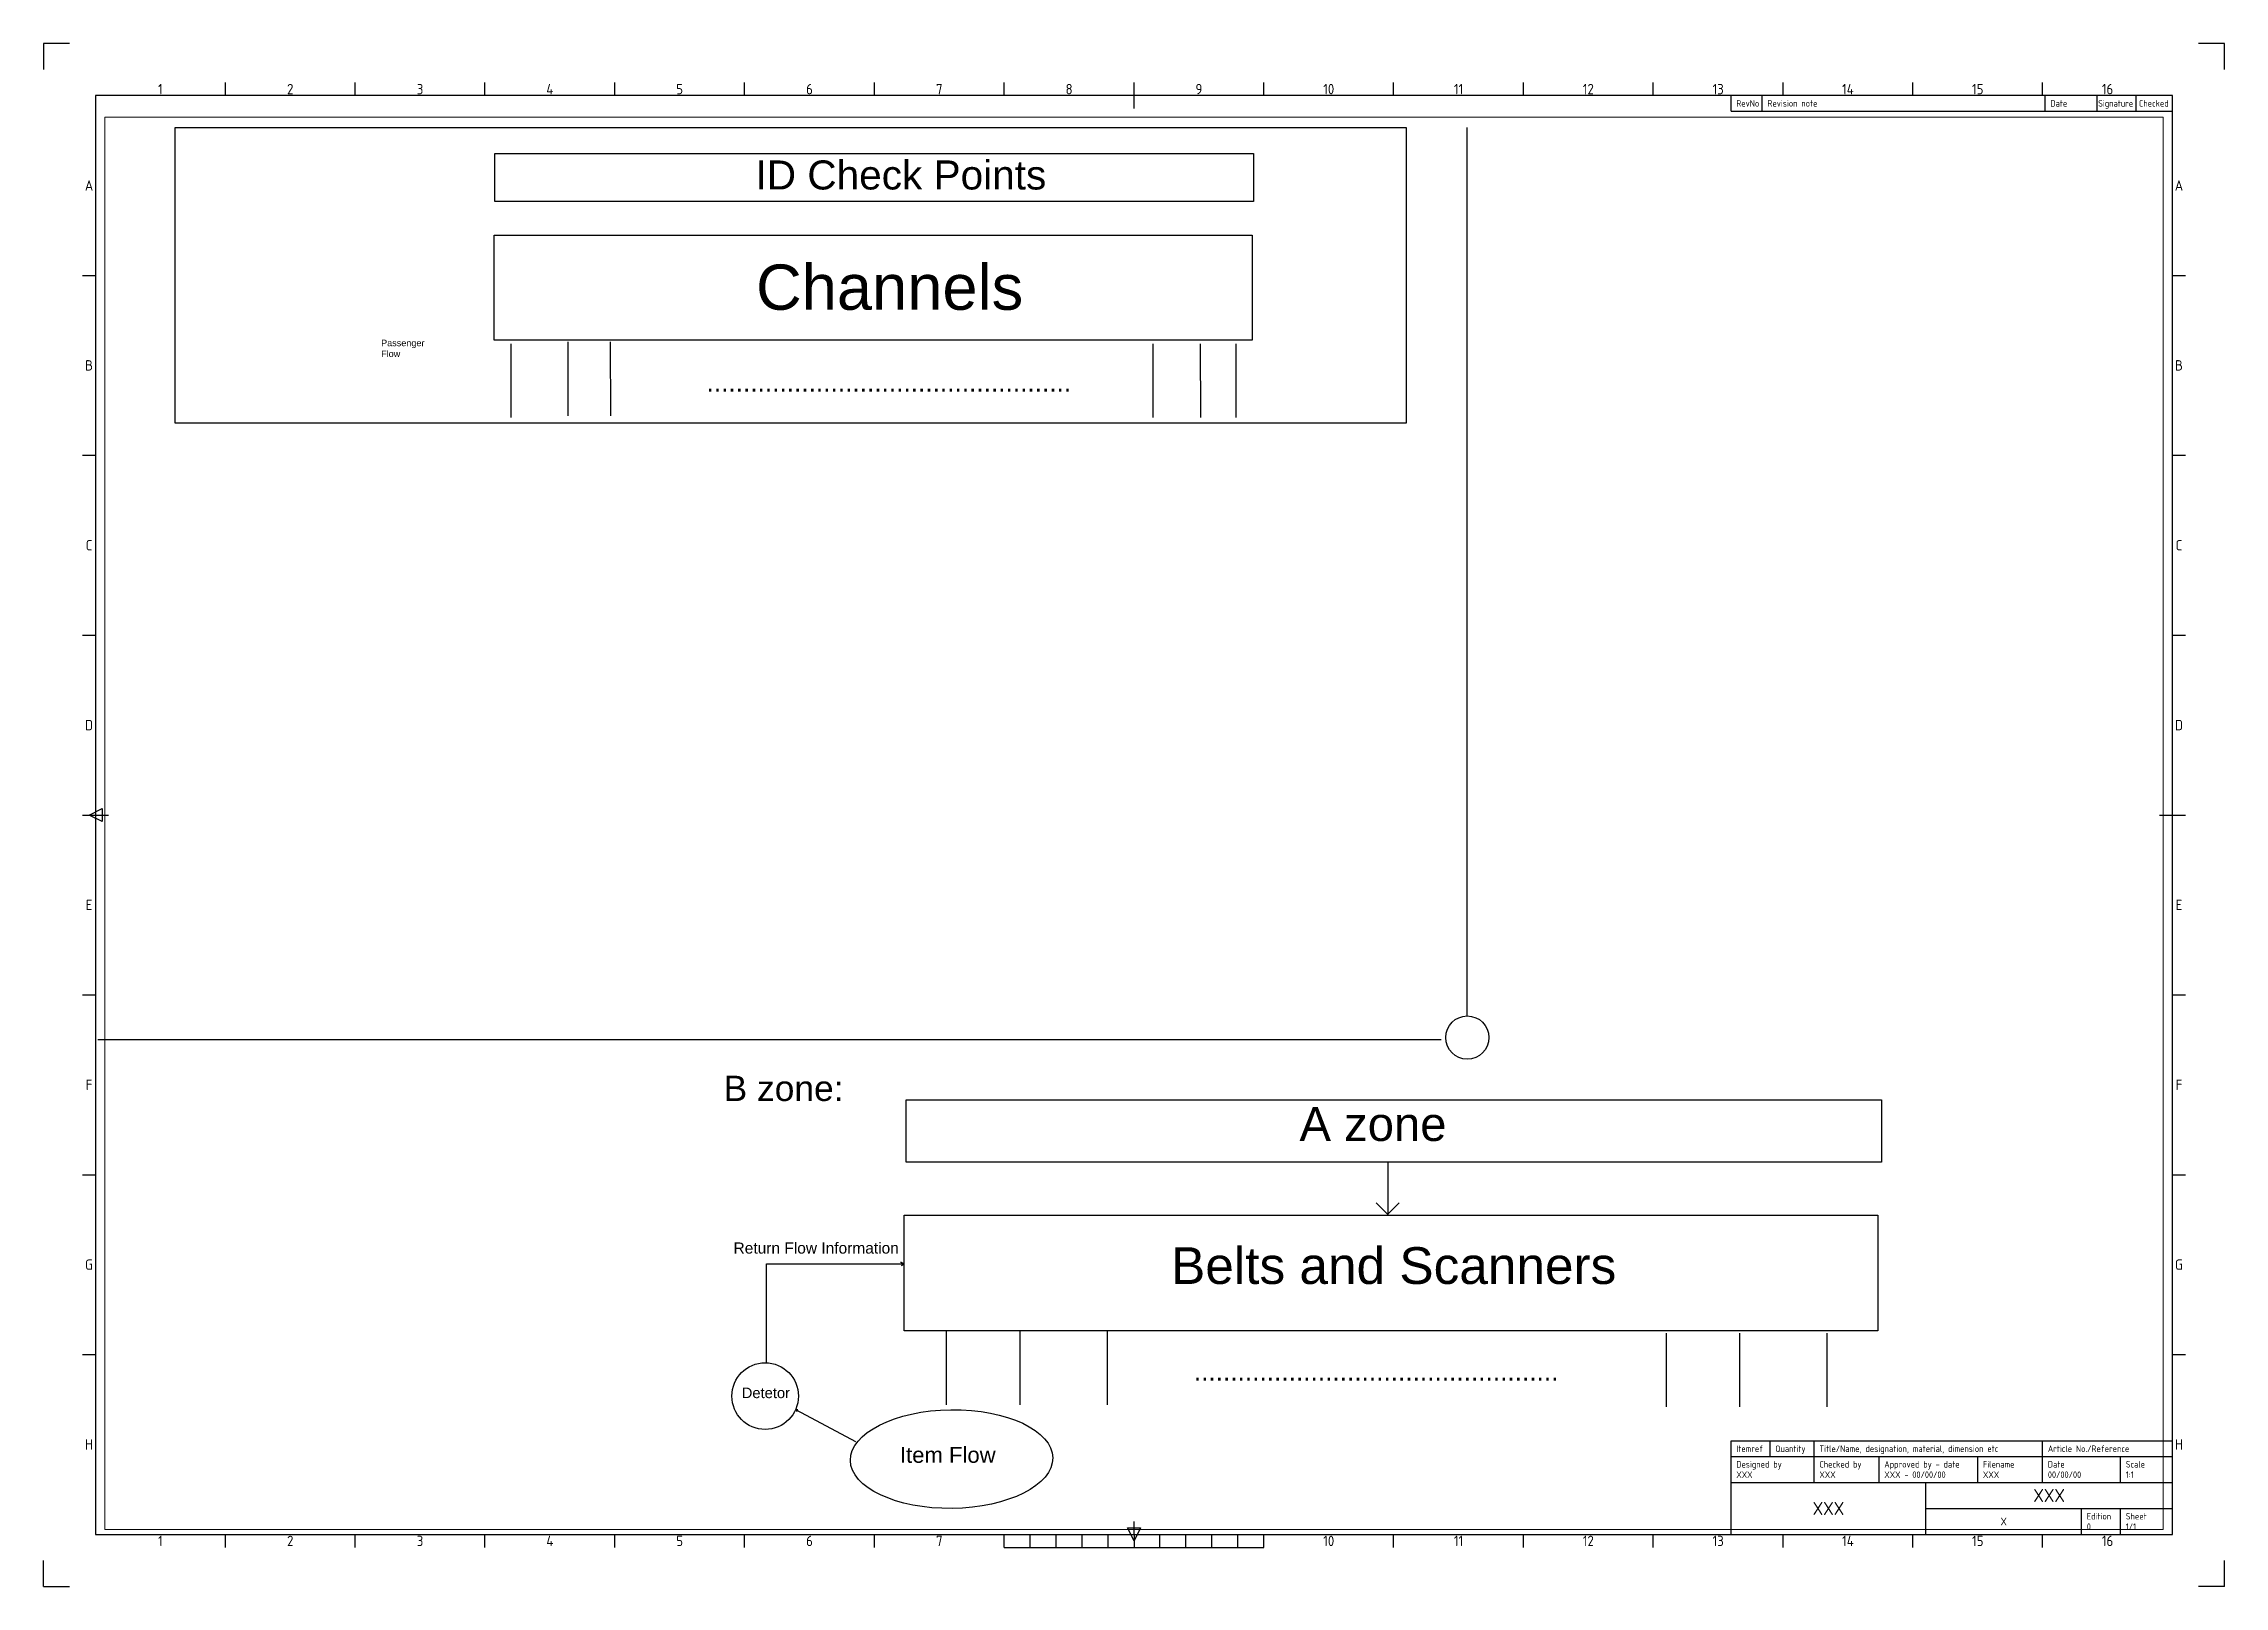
# Paper-space layout 'ISO A1 布局' of a CAD drawing. Header units: millimetres. Extents: x 0 to 840, y 0 to 594.
import ezdxf
from ezdxf.enums import TextEntityAlignment as Align

# ---------------------------------------------------------------- set-up
doc = ezdxf.new("R2010")
doc.units = ezdxf.units.MM
doc.header["$LTSCALE"] = 10
for name, color, linetype in [('A-墙', 7, 'Continuous'), ('标题栏', 7, 'Continuous'), ('视口', 5, 'Continuous')]:
    doc.layers.add(name, color=color, linetype=linetype)
doc.styles.add('ISO Proportional', font='isocp.shx', dxfattribs={"bigfont": 'gbcbig.shx'})
doc.styles.get("Standard").update_dxf_attribs({"font": 'arial.ttf'})

# ---------------------------------------------------------------- blocks, each defined once
blk = doc.blocks.new('ISO A1 标题栏')
at = {"layer": '标题栏'}
for p, q in [((10, 594), (0, 594)), ((0, 594), (0, 584)), ((840, 594), (830, 594)), ((840, 584), (840, 594)), ((820, 574), (20, 574)), ((20, 574), (20, 20)), ((70, 574), (70, 579)), ((120, 574), (120, 579)), ((170, 574), (170, 579)), ((220, 574), (220, 579)), ((270, 574), (270, 579)), ((320, 574), (320, 579)), ((370, 574), (370, 579)), ((420, 569), (420, 579)), ((470, 574), (470, 579)), ((520, 574), (520, 579)), ((570, 574), (570, 579)), ((620, 574), (620, 579)), ((650, 568), (650, 574)), ((662, 568), (662, 574)), ((670, 574), (670, 579)), ((720, 574), (720, 579)), ((770, 574), (770, 579)), ((771, 568), (771, 574)), ((791, 568), (791, 574)), ((806, 568), (806, 574)), ((820, 20), (820, 574)), ((650, 568), (820, 568)), ((15, 504.75), (20, 504.75)), ((820, 504.75), (825, 504.75)), ((15, 435.5), (20, 435.5)), ((820, 435.5), (825, 435.5)), ((15, 366.25), (20, 366.25)), ((820, 366.25), (825, 366.25)), ((15, 297), (25, 297)), ((17.5, 297), (22.5, 299.5)), ((22.5, 294.5), (17.5, 297)), ((22.5, 299.5), (22.5, 294.5)), ((815, 297), (825, 297)), ((15, 227.75), (20, 227.75)), ((820, 227.75), (825, 227.75)), ((15, 158.5), (20, 158.5)), ((820, 158.5), (825, 158.5)), ((15, 89.25), (20, 89.25)), ((820, 89.25), (825, 89.25)), ((650, 56), (820, 56)), ((650, 50), (650, 56)), ((665, 50), (665, 56)), ((682, 50), (682, 56)), ((770, 50), (770, 56)), ((650, 50), (820, 50)), ((650, 20), (650, 50)), ((682, 40), (682, 50)), ((707, 40), (707, 50)), ((745, 40), (745, 50)), ((770, 40), (770, 50)), ((800, 40), (800, 50)), ((650, 40), (820, 40)), ((725, 20), (725, 40)), ((725, 30), (820, 30)), ((785, 20), (785, 30)), ((800, 20), (800, 30)), ((20, 20), (820, 20)), ((70, 15), (70, 20)), ((120, 15), (120, 20)), ((170, 15), (170, 20)), ((220, 15), (220, 20)), ((270, 15), (270, 20)), ((320, 15), (320, 20)), ((370, 15), (370, 20)), ((380, 15), (380, 20)), ((390, 15), (390, 20)), ((400, 15), (400, 20)), ((410, 15), (410, 20)), ((417.5, 22.5), (422.5, 22.5)), ((420, 17.5), (417.5, 22.5)), ((420, 20), (420, 25)), ((422.5, 22.5), (420, 17.5)), ((420, 20), (420, 15)), ((430, 15), (430, 20)), ((440, 15), (440, 20)), ((450, 15), (450, 20)), ((460, 15), (460, 20)), ((470, 15), (470, 20)), ((520, 15), (520, 20)), ((570, 15), (570, 20)), ((620, 15), (620, 20)), ((670, 15), (670, 20)), ((720, 15), (720, 20)), ((770, 15), (770, 20)), ((0, 0), (0, 10)), ((370, 15), (470, 15)), ((840, 0), (840, 10)), ((0, 0), (10, 0)), ((840, 0), (830, 0))]:
    blk.add_line(p, q, dxfattribs=at)
at = {"layer": '标题栏', "style": 'ISO Proportional'}
for s, p in [('1', (45, 576.5)), ('2', (95, 576.5)), ('3', (145, 576.5)), ('4', (195, 576.5)), ('5', (245, 576.5)), ('6', (295, 576.5)), ('7', (345, 576.5)), ('8', (395, 576.5)), ('9', (445, 576.5)), ('10', (495, 576.5)), ('11', (545, 576.5)), ('12', (595, 576.5)), ('13', (645, 576.5)), ('14', (695, 576.5)), ('15', (745, 576.5)), ('16', (795, 576.5)), ('A', (17.5, 539.375)), ('A', (822.5, 539.375)), ('B', (17.5, 470.125)), ('B', (822.5, 470.125)), ('C', (17.5, 400.875)), ('C', (822.5, 400.875)), ('D', (17.5, 331.625)), ('D', (822.5, 331.625)), ('E', (17.5, 262.375)), ('E', (822.5, 262.375)), ('F', (17.5, 193.125)), ('F', (822.5, 193.125)), ('G', (17.5, 123.875)), ('G', (822.5, 123.875)), ('H', (17.5, 54.625)), ('H', (822.5, 54.625)), ('1', (45, 17.5)), ('2', (95, 17.5)), ('3', (145, 17.5)), ('4', (195, 17.5)), ('5', (245, 17.5)), ('6', (295, 17.5)), ('7', (345, 17.5)), ('10', (495, 17.5)), ('11', (545, 17.5)), ('12', (595, 17.5)), ('13', (645, 17.5)), ('14', (695, 17.5)), ('15', (745, 17.5)), ('16', (795, 17.5))]:
    blk.add_text(s, height=4, dxfattribs=at).set_placement(p, align=Align.MIDDLE)
for s, p in [('RevNo', (652, 571)), ('Revision note', (664, 571)), ('Date', (773, 571)), ('Signature', (791.361, 571)), ('Checked', (807.083, 571)), ('Itemref', (652, 53)), ('Quantity', (667, 53)), ('Title/Name, designation, material, dimension etc', (684, 53)), ('Article No./Reference', (772, 53)), ('Designed by', (652, 47)), ('Checked by', (684, 47)), ('Approved by - date', (709, 47)), ('Filename', (747, 47)), ('Date', (772, 47)), ('Scale', (802, 47)), ('Edition', (787, 27)), ('Sheet', (802, 27))]:
    blk.add_text(s, height=2.5, dxfattribs=at).set_placement(p, align=Align.MIDDLE_LEFT)
at = {"layer": '标题栏', "style": 'ISO Proportional', "flags": 8}
for tag, p in [('DESIGNED_BY', (652, 43)), ('CHECKED_BY', (684, 43)), ('APPROVED_BY_DATE', (709, 43)), ('FILENAME', (747, 43)), ('DATE', (772, 43)), ('SCALE', (802, 43)), ('EDITION', (787, 23)), ('SHEET', (802, 23))]:
    blk.add_attdef(tag, text='', height=2.5, dxfattribs=at).set_placement(p, align=Align.MIDDLE_LEFT)
for tag, height, p in [('TITLE', 5, (772.5, 35)), ('OWNER', 5, (687.5, 30)), ('DRAWING_NUMBER', 3, (755, 25))]:
    blk.add_attdef(tag, text='', height=height, dxfattribs=at).set_placement(p, align=Align.MIDDLE)

psp = doc.layouts.new('ISO A1 布局')

# ---------------------------------------------------------------- linework, layer by layer
at = {"layer": 'A-墙'}
for p, q in [((548.38, 219.61), (548.38, 561.72)), ((201.92, 479.12), (201.93, 450.72)), ((218.28, 479.12), (218.3, 450.72)), ((180, 478.4), (180.02, 450)), ((427.27, 478.4), (427.28, 450)), ((445.55, 478.4), (445.56, 450)), ((459.18, 478.4), (459.2, 450)), ((538.38, 210.45), (20.93, 210.45)), ((517.81, 163.3), (517.81, 143.14)), ((517.81, 143.14), (513.25, 147.69)), ((517.8, 143.28), (522.15, 147.63)), ((278.47, 86.13), (278.47, 124.17)), ((278.47, 124.17), (331.31, 124.17)), ((331.38, 124.16), (330.14, 124.88)), ((330.14, 124.88), (331.45, 124.08)), ((331.45, 124.08), (330.29, 123.36)), ((347.69, 98.27), (347.71, 69.87)), ((375.97, 98.27), (375.99, 69.87)), ((409.61, 98.27), (409.63, 69.87)), ((624.96, 97.55), (624.98, 69.16)), ((653.24, 97.55), (653.26, 69.16)), ((686.88, 97.55), (686.89, 69.16)), ((290.57, 67.94), (289.87, 67.94)), ((289.89, 67.95), (312.79, 55.78)), ((289.89, 67.94), (290.15, 67.32)), ((289.97, 67.94), (290.57, 67.94))]:
    psp.add_line(p, q, dxfattribs=at)
for points in [[(50.61, 561.69), (524.89, 561.69), (524.89, 447.83), (50.61, 447.83)], [(173.77, 551.66), (466.03, 551.66), (466.03, 533.19), (173.77, 533.19)], [(173.5, 520.22), (465.48, 520.22), (465.48, 479.82), (173.5, 479.82)], [(332.25, 187.37), (707.92, 187.37), (707.92, 163.3), (332.25, 163.3)], [(331.42, 142.98), (706.55, 142.98), (706.55, 98.34), (331.42, 98.34)]]:
    psp.add_lwpolyline(points, close=True, dxfattribs=at)
for centre, radius in [((548.38, 211.29), 8.33), ((277.92, 73.27), 12.82)]:
    psp.add_circle(centre, radius, dxfattribs=at)
psp.add_ellipse((349.73, 49.01), major_axis=(38.97, 0.49), ratio=0.487622, dxfattribs=at)

# ---------------------------------------------------------------- block references
at = {"layer": '标题栏'}
ref = psp.add_blockref('ISO A1 标题栏', (0, 0), dxfattribs=at)
ref.add_attrib('CHECKED_BY', 'XXX', dxfattribs={"height": 2.5, "style": 'ISO Proportional'}).set_placement((684, 43), align=Align.MIDDLE_LEFT)
ref.add_attrib('OWNER', 'XXX', dxfattribs={"height": 5, "style": 'ISO Proportional'}).set_placement((687.5, 30), align=Align.MIDDLE)
ref.add_attrib('DESIGNED_BY', 'XXX', dxfattribs={"height": 2.5, "style": 'ISO Proportional'}).set_placement((652, 43), align=Align.MIDDLE_LEFT)
ref.add_attrib('FILENAME', 'XXX', dxfattribs={"height": 2.5, "style": 'ISO Proportional'}).set_placement((747, 43), align=Align.MIDDLE_LEFT)
ref.add_attrib('DRAWING_NUMBER', 'X', dxfattribs={"height": 3, "style": 'ISO Proportional'}).set_placement((755, 25), align=Align.MIDDLE)
ref.add_attrib('APPROVED_BY_DATE', 'XXX - 00/00/00', dxfattribs={"height": 2.5, "style": 'ISO Proportional'}).set_placement((709, 43), align=Align.MIDDLE_LEFT)
ref.add_attrib('TITLE', 'XXX', dxfattribs={"height": 5, "style": 'ISO Proportional'}).set_placement((772.5, 35), align=Align.MIDDLE)
ref.add_attrib('DATE', '00/00/00', dxfattribs={"height": 2.5, "style": 'ISO Proportional'}).set_placement((772, 43), align=Align.MIDDLE_LEFT)
ref.add_attrib('EDITION', '0', dxfattribs={"height": 2.5, "style": 'ISO Proportional'}).set_placement((787, 23), align=Align.MIDDLE_LEFT)
ref.add_attrib('SHEET', '1/1', dxfattribs={"height": 2.5, "style": 'ISO Proportional'}).set_placement((802, 23), align=Align.MIDDLE_LEFT)
ref.add_attrib('SCALE', '1:1', dxfattribs={"height": 2.5, "style": 'ISO Proportional'}).set_placement((802, 43), align=Align.MIDDLE_LEFT)

# ---------------------------------------------------------------- texts
at = {"layer": 'A-墙', "attachment_point": 1}
for s, width, insert, char_height in [('ID Check Points', 278.6953, (274.2, 549.03), 11.1857), ('Channels', 239.7052, (274.43, 508.96), 17.438), ('Passenger Flow', 20, (130, 480), 2.5), ('..................................................', 170.3153, (255.35, 467.29), 7.2383), ('B zone:', 51.2991, (261.92, 196.64), 9.754), ('A zone', 309.2613, (483.74, 184.52), 13.022), ('Return Flow Information', 148.9739, (265.75, 132.41), 4.2714), ('Belts and Scanners', 263.6407, (434.27, 130.59), 14.1575), ('Detetor', 83.8614, (268.91, 76.54), 4.061), ('..................................................', 170.3153, (443.05, 86.44), 7.2383), ('Item Flow', 250.8669, (329.84, 53.66), 6.089)]:
    psp.add_mtext_dynamic_manual_height_columns(s, width=width, gutter_width=12.5, heights=[0], dxfattribs=dict(at, insert=insert, char_height=char_height))

# ---------------------------------------------------------------- viewports
at = {"layer": '视口'}
psp.add_viewport(center=(420.05, 293.84), size=(792.85, 543.8077), view_center_point=(15035.42, 8654.97), view_height=27190.3838, dxfattribs=at)

doc.saveas('drawing.dxf')
